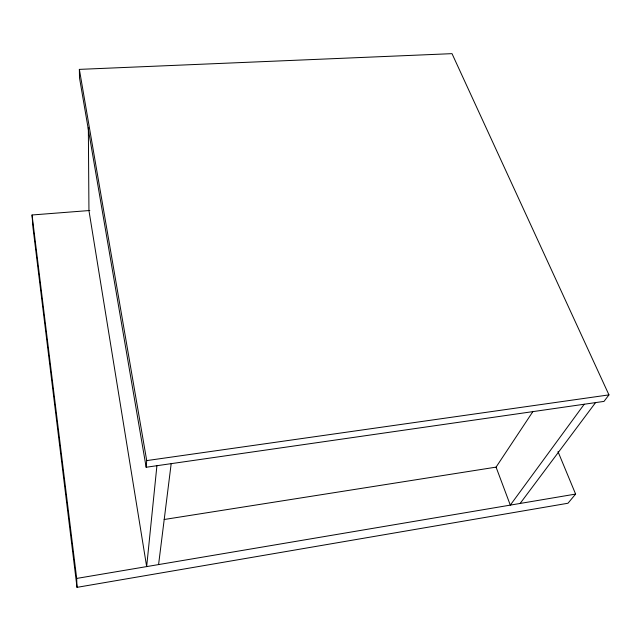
<?xml version="1.0" encoding="UTF-8"?>
<svg xmlns="http://www.w3.org/2000/svg" width="641" height="641" viewBox="0 0 641 641"><rect width="100%" height="100%" fill="white"/><g stroke="black" fill="none" stroke-linecap="round" stroke-linejoin="round"><path stroke-width="0.96" d="M146.156 467.257L146.717 460.599L79.364 69.38L452.017 53.652L608.95 394.88L604.006 401.394L146.156 467.257L79.5 77.817L79.364 69.38M156.917 465.703L146.661 566.596L88.947 210.569L88.338 127.495M158.583 564.585L171.179 463.651M164.152 519.506L496.07 467.129L533.056 411.338M584.223 404.239L510.308 505.116L496.07 467.129M520.131 503.457L595.553 402.612M557.99 451.593L575.61 494.075L567.982 503.241L77.016 587.348L32.971 227.443L32.05 214.983L89.836 210.496M77.016 587.348L76.68 578.43L575.61 494.075M146.717 460.599L608.95 394.88M32.05 214.983L76.68 578.43"/></g></svg>
